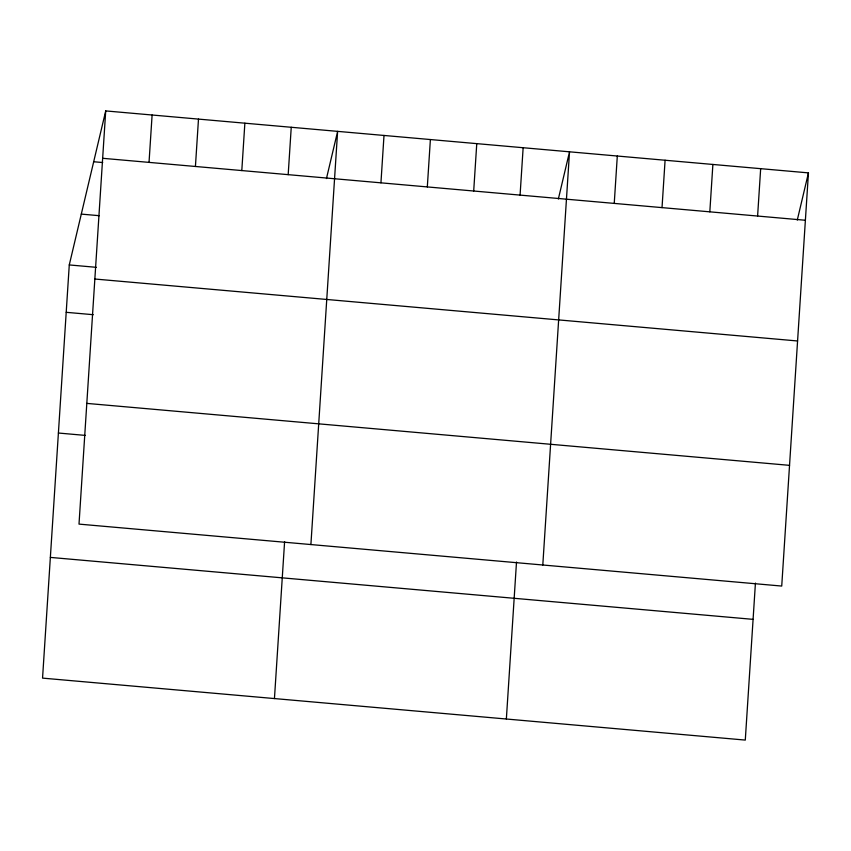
<?xml version="1.0" encoding="UTF-8"?>
<svg xmlns="http://www.w3.org/2000/svg" width="851" height="851" viewBox="0 0 851 851"><rect width="100%" height="100%" fill="white"/><g stroke="black" fill="none" stroke-linecap="round" stroke-linejoin="round"><path stroke-width="1.28" d="M105.715 110.917L79.005 524.11L781.729 586.062L808.45 172.881L105.715 110.917L69.271 264.938L42.55 678.119L745.285 740.083L755.433 583.084M149.031 162.392L152.106 115.013M195.422 166.477L198.485 119.097M241.801 170.572L244.865 123.193M288.181 174.657L291.244 127.278M274.447 698.565L284.606 541.576M310.902 544.555L337.624 131.362L326.454 178.561M380.94 182.837L384.003 135.458M427.319 186.922L430.383 139.543M473.699 191.018L476.762 143.638M520.078 195.102L523.142 147.723M506.356 719.01L516.504 562.022M542.8 565L569.521 151.808L558.352 199.006M614.241 203.41L617.305 156.02M662.025 207.623L665.088 160.233M709.819 211.835L712.883 164.445M757.603 216.048L760.666 168.668M797.281 220.069L808.45 172.881M102.652 158.297L805.386 220.26M93.695 161.743L102.705 162.541M81.302 214.112L99.333 215.697M69.271 264.938L96.323 267.32M94.855 279.022L797.578 340.974M66.208 312.317L93.259 314.7M86.802 403.395L789.537 465.348M58.4 433.031L85.451 435.414M50.358 557.405L753.082 619.358"/></g></svg>
